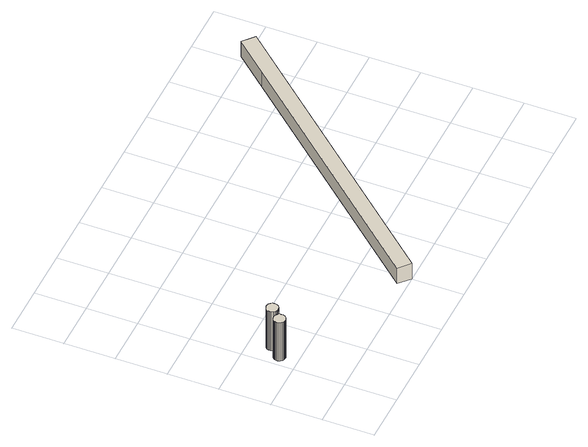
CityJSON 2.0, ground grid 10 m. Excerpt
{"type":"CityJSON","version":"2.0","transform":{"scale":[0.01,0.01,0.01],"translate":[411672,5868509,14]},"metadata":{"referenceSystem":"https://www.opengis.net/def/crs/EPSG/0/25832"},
"CityObjects":{
"building1":{"type":"Building","attributes":{"Gemeindeschluessel":"03454033","AbsoluteHoehe":"14.582","MittlereTraufHoehe":"23.762","Firsthoehe":"23.762","function":"51003_1201","roofType":"1000","measuredHeight":9.18},"address":[{"country":"Germany","locality":"Lorup"}],"geometry":[{"type":"MultiSurface","lod":"1","boundaries":[[[0,1,2,3,4,5,6,7,8,9,10,11,12,13,14,15,16,17,18,19,20,21,22,23,24,25,26,27,28,29,30,31,32,33,34,35,36,37,38,39,40]],[[41,42,43,44,45,46,47,48,49,50,51,52,53,54,55,56,57,58,59,60,61,62,63,64,65,66,67,68,69,70,71,72,73,74,75,76,77,78,79,80,81]],[[41,81,40,39]],[[42,41,39,38]],[[43,42,38,37]],[[44,43,37,36]],[[45,44,36,35]],[[46,45,35,34]],[[47,46,34,33]],[[48,47,33,32]],[[49,48,32,31]],[[50,49,31,30]],[[51,50,30,29]],[[52,51,29,28]],[[53,52,28,27]],[[54,53,27,26]],[[55,54,26,25]],[[56,55,25,24]],[[57,56,24,23]],[[58,57,23,22]],[[59,58,22,21]],[[60,59,21,20]],[[61,60,20,19]],[[62,61,19,18]],[[63,62,18,17]],[[64,63,17,16]],[[65,64,16,15]],[[66,65,15,14]],[[67,66,14,13]],[[68,67,13,12]],[[69,68,12,11]],[[70,69,11,10]],[[71,70,10,9]],[[72,71,9,8]],[[73,72,8,7]],[[74,73,7,6]],[[75,74,6,5]],[[76,75,5,4]],[[77,76,4,3]],[[78,77,3,2]],[[79,78,2,1]],[[80,79,1,0]],[[81,80,0,40]]]}]},
"building2":{"type":"Building","attributes":{"Gemeindeschluessel":"03454033","AbsoluteHoehe":"14.563","MittlereTraufHoehe":"23.888","Firsthoehe":"23.888","function":"51003_1201","roofType":"1000","measuredHeight":9.32},"address":[{"country":"Germany","locality":"Lorup"}],"geometry":[{"type":"MultiSurface","lod":"1","boundaries":[[[82,83,84,85,86,87,88,89,90,91,92,93,94,95,96,97,98,99,100,101,102,103,104,105,106,107,108,109,110,111,112,113,114,115,116,117,118,119,120,121]],[[122,123,124,125,126,127,128,129,130,131,132,133,134,135,136,137,138,139,140,141,142,143,144,145,146,147,148,149,150,151,152,153,154,155,156,157,158,159,160,161]],[[122,161,121,120]],[[123,122,120,119]],[[124,123,119,118]],[[125,124,118,117]],[[126,125,117,116]],[[127,126,116,115]],[[128,127,115,114]],[[129,128,114,113]],[[130,129,113,112]],[[131,130,112,111]],[[132,131,111,110]],[[133,132,110,109]],[[134,133,109,108]],[[135,134,108,107]],[[136,135,107,106]],[[137,136,106,105]],[[138,137,105,104]],[[139,138,104,103]],[[140,139,103,102]],[[141,140,102,101]],[[142,141,101,100]],[[143,142,100,99]],[[144,143,99,98]],[[145,144,98,97]],[[146,145,97,96]],[[147,146,96,95]],[[148,147,95,94]],[[149,148,94,93]],[[150,149,93,92]],[[151,150,92,91]],[[152,151,91,90]],[[153,152,90,89]],[[154,153,89,88]],[[155,154,88,87]],[[156,155,87,86]],[[157,156,86,85]],[[158,157,85,84]],[[159,158,84,83]],[[160,159,83,82]],[[161,160,82,121]]]}]},
"building3":{"type":"Building","attributes":{"Gemeindeschluessel":"03454033","AbsoluteHoehe":"14.418","MittlereTraufHoehe":"18.173","Firsthoehe":"18.431","function":"51009_1610","roofType":"2100","measuredHeight":4.01},"address":[{"country":"Germany","locality":"Lorup"}],"geometry":[{"type":"MultiSurface","lod":"1","boundaries":[[[162,163,164,165,166]],[[167,168,169,170,171]],[[167,171,166,165]],[[168,167,165,164]],[[169,168,164,163]],[[170,169,163,162]],[[171,170,162,166]]]}]}
},
"vertices":[
[105,1291,976],[121,1272,976],[138,1258,976],[155,1248,976],[172,1242,976],[188,1239,976],[203,1238,976],[217,1239,976],[233,1242,976],[250,1248,976],[267,1258,976],[284,1272,976],[299,1291,976],[300,1291,976],[303,1298,976],[313,1320,976],[317,1342,976],[317,1362,976],[314,1380,976],[309,1395,976],[303,1408,976],[296,1421,976],[285,1433,976],[272,1445,976],[254,1456,976],[234,1464,976],[210,1468,976],[203,1468,976],[195,1468,976],[171,1464,976],[151,1456,976],[134,1445,976],[120,1433,976],[109,1421,976],[102,1408,976],[96,1395,976],[91,1380,976],[88,1362,976],[88,1342,976],[92,1320,976],[102,1298,976],[92,1320,58],[88,1342,58],[88,1362,58],[91,1380,58],[96,1395,58],[102,1408,58],[109,1421,58],[120,1433,58],[134,1445,58],[151,1456,58],[171,1464,58],[195,1468,58],[203,1468,58],[210,1468,58],[234,1464,58],[254,1456,58],[272,1445,58],[285,1433,58],[296,1421,58],[303,1408,58],[309,1395,58],[314,1380,58],[317,1362,58],[317,1342,58],[313,1320,58],[303,1298,58],[300,1291,58],[299,1291,58],[284,1272,58],[267,1258,58],[250,1248,58],[233,1242,58],[217,1239,58],[203,1238,58],[188,1239,58],[172,1242,58],[155,1248,58],[138,1258,58],[121,1272,58],[105,1291,58],[102,1298,58],
[304,1517,989],[319,1498,989],[336,1484,989],[354,1474,989],[371,1468,989],[387,1465,989],[401,1464,989],[416,1465,989],[432,1468,989],[449,1474,989],[466,1484,989],[483,1498,989],[498,1517,989],[502,1524,989],[511,1546,989],[516,1568,989],[516,1588,989],[513,1606,989],[508,1621,989],[502,1634,989],[494,1647,989],[484,1659,989],[470,1671,989],[453,1682,989],[432,1690,989],[409,1694,989],[401,1694,989],[394,1694,989],[370,1690,989],[349,1682,989],[332,1671,989],[319,1659,989],[308,1647,989],[301,1634,989],[294,1621,989],[290,1606,989],[287,1588,989],[287,1568,989],[291,1546,989],[301,1524,989],[291,1546,56],[287,1568,56],[287,1588,56],[290,1606,56],[294,1621,56],[301,1634,56],[308,1647,56],[319,1659,56],[332,1671,56],[349,1682,56],[370,1690,56],[394,1694,56],[401,1694,56],[409,1694,56],[432,1690,56],[453,1682,56],[470,1671,56],[484,1659,56],[494,1647,56],[502,1634,56],[508,1621,56],[513,1606,56],[516,1588,56],[516,1568,56],[511,1546,56],[502,1524,56],[498,1517,56],[483,1498,56],[466,1484,56],[449,1474,56],[432,1468,56],[416,1465,56],[401,1464,56],[387,1465,56],[371,1468,56],[354,1474,56],[336,1484,56],[319,1498,56],[304,1517,56],[301,1524,56],
[7344,4906,411],[7123,5101,411],[6539,4441,411],[2794,209,411],[3015,14,411],[2794,209,42],[6539,4441,42],[7123,5101,42],[7344,4906,42],[3015,14,42]
]}
